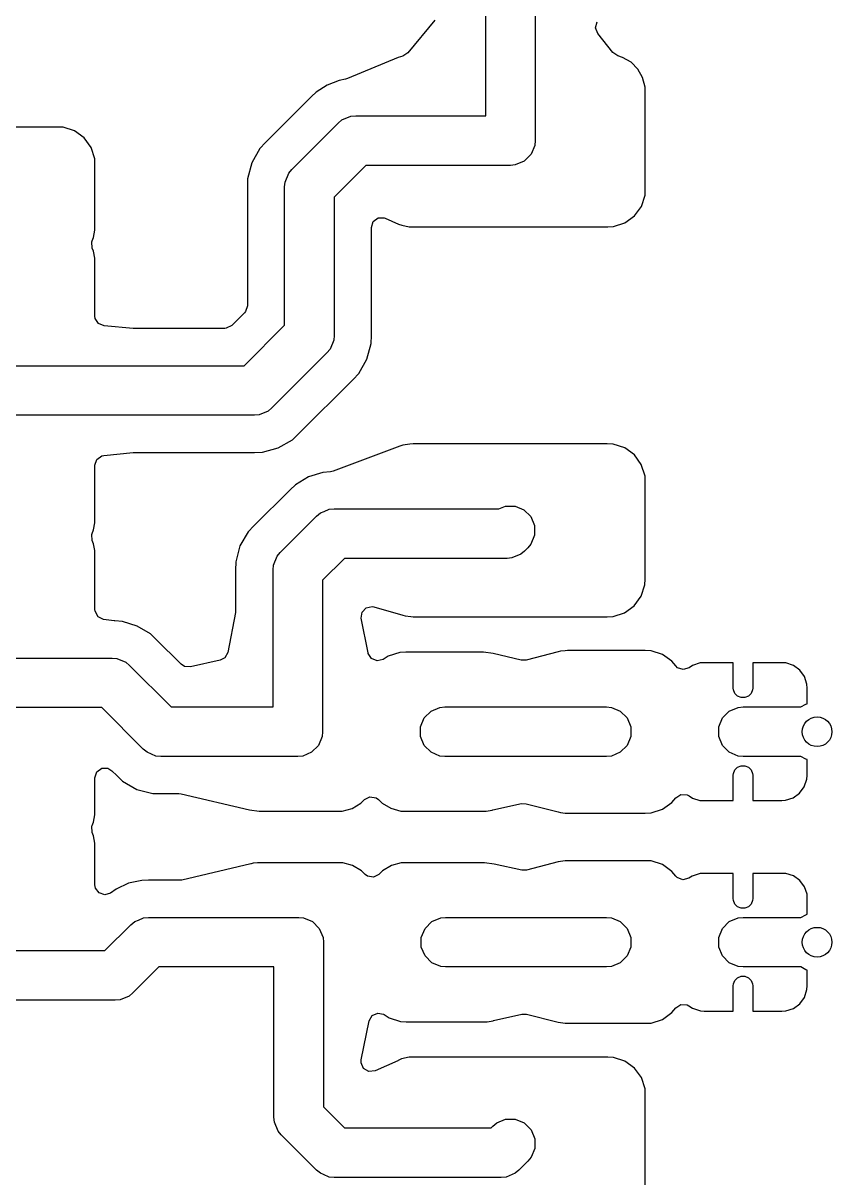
# Model space of a CAD drawing. Header units: inches. Extents: x 5.8 to 18, y -6.4 to -1.3.
# Drawn here: x 15.5599 to 15.8866, y -5.3084 to -4.8421 of the extents above; entities that cross this region are included whole.
import ezdxf

# ---------------------------------------------------------------- set-up
doc = ezdxf.new("R2010")
doc.units = ezdxf.units.IN
doc.header["$MEASUREMENT"] = 0
doc.layers.add('F.Cu', color=13, linetype='CONTINUOUS', true_color=0xc83434)

msp = doc.modelspace()

# ---------------------------------------------------------------- linework, layer by layer
at = {"layer": 'F.Cu', "linetype": 'CONTINUOUS'}
for p, q in [((15.74675, -4.87955), (15.74675, -4.80945)), ((15.76675, -4.80945), (15.76675, -4.88955)), ((15.72616, -4.8409), (15.71534, -4.85409)), ((15.79112, -4.84405), (15.79178, -4.84167)), ((15.79199, -4.84637), (15.79112, -4.84405)), ((15.79809, -4.85404), (15.79199, -4.84637)), ((15.71534, -4.85409), (15.7133, -4.85541)), ((15.80009, -4.85539), (15.79809, -4.85404)), ((15.71138, -4.85594), (15.69096, -4.8645)), ((15.7133, -4.85541), (15.71138, -4.85594)), ((15.80201, -4.85596), (15.80009, -4.85539)), ((15.80543, -4.85794), (15.80201, -4.85596)), ((15.80819, -4.86072), (15.80543, -4.85794)), ((15.81013, -4.86411), (15.80819, -4.86072)), ((15.68272, -4.86716), (15.67832, -4.87)), ((15.6876, -4.86525), (15.68272, -4.86716)), ((15.69019, -4.86473), (15.6876, -4.86525)), ((15.69096, -4.8645), (15.69019, -4.86473)), ((15.81115, -4.86795), (15.81013, -4.86411)), ((15.8112, -4.86991), (15.81115, -4.86795)), ((15.67644, -4.87175), (15.65783, -4.89037)), ((15.67832, -4.87), (15.67644, -4.87175)), ((15.8112, -4.90915), (15.8112, -4.86991)), ((15.68718, -4.88248), (15.6887, -4.88123)), ((15.6887, -4.88123), (15.6923, -4.87974)), ((15.6923, -4.87974), (15.69425, -4.87955)), ((15.69425, -4.87955), (15.74675, -4.87955)), ((15.57378, -4.8841), (15.48733, -4.8841)), ((15.57615, -4.88419), (15.57378, -4.8841)), ((15.58074, -4.88568), (15.57615, -4.88419)), ((15.58458, -4.88847), (15.58074, -4.88568)), ((15.66848, -4.90118), (15.68718, -4.88248)), ((15.58737, -4.89231), (15.58458, -4.88847)), ((15.65783, -4.89037), (15.65556, -4.89277)), ((15.76656, -4.8915), (15.76507, -4.8951)), ((15.76675, -4.88955), (15.76656, -4.8915)), ((15.58886, -4.8969), (15.58737, -4.89231)), ((15.65556, -4.89277), (15.65224, -4.89853)), ((15.76507, -4.8951), (15.76231, -4.89786)), ((15.58895, -4.89927), (15.58886, -4.8969)), ((15.58895, -4.92434), (15.58895, -4.89927)), ((15.65224, -4.89853), (15.65057, -4.90497)), ((15.69839, -4.89955), (15.68555, -4.91239)), ((15.75675, -4.89955), (15.69839, -4.89955)), ((15.7587, -4.89936), (15.75675, -4.89955)), ((15.76231, -4.89786), (15.7587, -4.89936)), ((15.65057, -4.90497), (15.6505, -4.90829)), ((15.66574, -4.9063), (15.66724, -4.90269)), ((15.66724, -4.90269), (15.66848, -4.90118)), ((15.66724, -4.90269), (15.66724, -4.90269)), ((15.6505, -4.90829), (15.6505, -4.95628)), ((15.66555, -4.90825), (15.66574, -4.9063)), ((15.66555, -4.96411), (15.66555, -4.90825)), ((15.8111, -4.91153), (15.8112, -4.90915)), ((15.68555, -4.91239), (15.68555, -4.96825)), ((15.80961, -4.91612), (15.8111, -4.91153)), ((15.80682, -4.91995), (15.80961, -4.91612)), ((15.70057, -4.92459), (15.70133, -4.92224)), ((15.70133, -4.92224), (15.70333, -4.92078)), ((15.70333, -4.92078), (15.7058, -4.92078)), ((15.7058, -4.92078), (15.70614, -4.92091)), ((15.70614, -4.92091), (15.71159, -4.92325)), ((15.71159, -4.92325), (15.71293, -4.92377)), ((15.71293, -4.92377), (15.71587, -4.92432)), ((15.7984, -4.92423), (15.80299, -4.92274)), ((15.80299, -4.92274), (15.80682, -4.91995)), ((15.58783, -4.93008), (15.58835, -4.92868)), ((15.58835, -4.92868), (15.58892, -4.92577)), ((15.58892, -4.92577), (15.58895, -4.92434)), ((15.70057, -4.96824), (15.70057, -4.92459)), ((15.71587, -4.92432), (15.71737, -4.92433)), ((15.71737, -4.92433), (15.79602, -4.92433)), ((15.79602, -4.92433), (15.7984, -4.92423)), ((15.5877, -4.9305), (15.58783, -4.93008)), ((15.58786, -4.93296), (15.5877, -4.9305)), ((15.58838, -4.93427), (15.58786, -4.93296)), ((15.58894, -4.93702), (15.58838, -4.93427)), ((15.58895, -4.93839), (15.58894, -4.93702)), ((15.58895, -4.96041), (15.58895, -4.93839)), ((15.6505, -4.95628), (15.64973, -4.95863)), ((15.58906, -4.96133), (15.58895, -4.96041)), ((15.59034, -4.96344), (15.58906, -4.96133)), ((15.64932, -4.95911), (15.64421, -4.96423)), ((15.64973, -4.95863), (15.64932, -4.95911)), ((15.59262, -4.9644), (15.59034, -4.96344)), ((15.60443, -4.96538), (15.59262, -4.9644)), ((15.60476, -4.9654), (15.60443, -4.96538)), ((15.64138, -4.9654), (15.60476, -4.9654)), ((15.642, -4.96535), (15.64138, -4.9654)), ((15.64421, -4.96423), (15.642, -4.96535)), ((15.6492, -4.98045), (15.66555, -4.96411)), ((15.68536, -4.9702), (15.68387, -4.9738)), ((15.68555, -4.96825), (15.68536, -4.9702)), ((15.70048, -4.97151), (15.70057, -4.96824)), ((15.68262, -4.97532), (15.66042, -4.99752)), ((15.68387, -4.9738), (15.68262, -4.97532)), ((15.69878, -4.97788), (15.70048, -4.97151)), ((15.69548, -4.98359), (15.69878, -4.97788)), ((15.53055, -4.98045), (15.6492, -4.98045)), ((15.69323, -4.98597), (15.69548, -4.98359)), ((15.67108, -5.00812), (15.69323, -4.98597)), ((15.6589, -4.99877), (15.6553, -5.00026)), ((15.66042, -4.99752), (15.6589, -4.99877)), ((15.6589, -4.99877), (15.6589, -4.99877)), ((15.65335, -5.00045), (15.53055, -5.00045)), ((15.6553, -5.00026), (15.65335, -5.00045)), ((15.66869, -5.01035), (15.67108, -5.00812)), ((15.66296, -5.01365), (15.66869, -5.01035)), ((15.71328, -5.01257), (15.71201, -5.013)), ((15.71605, -5.01208), (15.71328, -5.01257)), ((15.71741, -5.01205), (15.71605, -5.01208)), ((15.79583, -5.01205), (15.71741, -5.01205)), ((15.79823, -5.01215), (15.79583, -5.01205)), ((15.80288, -5.01365), (15.79823, -5.01215)), ((15.58972, -5.0183), (15.59172, -5.01685)), ((15.59172, -5.01685), (15.59255, -5.01667)), ((15.59255, -5.01667), (15.60437, -5.01549)), ((15.60437, -5.01549), (15.60476, -5.01547)), ((15.60476, -5.01547), (15.65332, -5.01547)), ((15.65332, -5.01547), (15.65659, -5.01536)), ((15.65659, -5.01536), (15.66296, -5.01365)), ((15.71201, -5.013), (15.6851, -5.02302)), ((15.80677, -5.01648), (15.80288, -5.01365)), ((15.80959, -5.02037), (15.80677, -5.01648)), ((15.58895, -5.02065), (15.58972, -5.0183)), ((15.58895, -5.04245), (15.58895, -5.02065)), ((15.8111, -5.02502), (15.80959, -5.02037)), ((15.67518, -5.02534), (15.66998, -5.0285)), ((15.68099, -5.02352), (15.67518, -5.02534)), ((15.68405, -5.02326), (15.68099, -5.02352)), ((15.6851, -5.02302), (15.68405, -5.02326)), ((15.8112, -5.02742), (15.8111, -5.02502)), ((15.66779, -5.0306), (15.65309, -5.0451)), ((15.66998, -5.0285), (15.66779, -5.0306)), ((15.8112, -5.0666), (15.8112, -5.02742)), ((15.67848, -5.04118), (15.68, -5.03993)), ((15.68, -5.03993), (15.68155, -5.03929)), ((15.68, -5.03993), (15.68, -5.03993)), ((15.68155, -5.03929), (15.6836, -5.03844)), ((15.6836, -5.03844), (15.68555, -5.03825)), ((15.6836, -5.03844), (15.6836, -5.03844)), ((15.68555, -5.03825), (15.75203, -5.03825)), ((15.75203, -5.03825), (15.7547, -5.03714)), ((15.7547, -5.03714), (15.7586, -5.03714)), ((15.7586, -5.03714), (15.76221, -5.03863)), ((15.76221, -5.03863), (15.76497, -5.04139)), ((15.58835, -5.04679), (15.58892, -5.04388)), ((15.58892, -5.04388), (15.58895, -5.04245)), ((15.65309, -5.0451), (15.65083, -5.04749)), ((15.66381, -5.05584), (15.67848, -5.04118)), ((15.76497, -5.04139), (15.76646, -5.045)), ((15.76646, -5.045), (15.76646, -5.0489)), ((15.5877, -5.04861), (15.58783, -5.04819)), ((15.58786, -5.05107), (15.5877, -5.04861)), ((15.58783, -5.04819), (15.58835, -5.04679)), ((15.65083, -5.04749), (15.64752, -5.05326)), ((15.76646, -5.0489), (15.76497, -5.0525)), ((15.58838, -5.05238), (15.58786, -5.05107)), ((15.58894, -5.05513), (15.58838, -5.05238)), ((15.64752, -5.05326), (15.64584, -5.05969)), ((15.76372, -5.05402), (15.76243, -5.05532)), ((15.76497, -5.0525), (15.76372, -5.05402)), ((15.58895, -5.0565), (15.58894, -5.05513)), ((15.58895, -5.07892), (15.58895, -5.0565)), ((15.66108, -5.06096), (15.66257, -5.05736)), ((15.66257, -5.05736), (15.66381, -5.05584)), ((15.66257, -5.05736), (15.66257, -5.05736)), ((15.68969, -5.05825), (15.68089, -5.06706)), ((15.75535, -5.05825), (15.68969, -5.05825)), ((15.75731, -5.05806), (15.75535, -5.05825)), ((15.76091, -5.05656), (15.75731, -5.05806)), ((15.76243, -5.05532), (15.76091, -5.05656)), ((15.76091, -5.05656), (15.76091, -5.05656)), ((15.64584, -5.05969), (15.64577, -5.06301)), ((15.64577, -5.06301), (15.64577, -5.07931)), ((15.66089, -5.06291), (15.66108, -5.06096)), ((15.66089, -5.11825), (15.66089, -5.06291)), ((15.68089, -5.06706), (15.68089, -5.12825)), ((15.81106, -5.06895), (15.8112, -5.0666)), ((15.80951, -5.07355), (15.81106, -5.06895)), ((15.69848, -5.07818), (15.70091, -5.0777)), ((15.70091, -5.0777), (15.70152, -5.07782)), ((15.70152, -5.07782), (15.71327, -5.08115)), ((15.8028, -5.08019), (15.80667, -5.07739)), ((15.80667, -5.07739), (15.80951, -5.07355)), ((15.58902, -5.07963), (15.58895, -5.07892)), ((15.59019, -5.08181), (15.58902, -5.07963)), ((15.59241, -5.08288), (15.59019, -5.08181)), ((15.6457, -5.08008), (15.64255, -5.09622)), ((15.64577, -5.07931), (15.6457, -5.08008)), ((15.69651, -5.08245), (15.6968, -5.07999)), ((15.69926, -5.09642), (15.69651, -5.08245)), ((15.6968, -5.07999), (15.69848, -5.07818)), ((15.71327, -5.08115), (15.71429, -5.08141)), ((15.71429, -5.08141), (15.7165, -5.08174)), ((15.7165, -5.08174), (15.71749, -5.08181)), ((15.71749, -5.08181), (15.79582, -5.08181)), ((15.79582, -5.08181), (15.79819, -5.0817)), ((15.79819, -5.0817), (15.8028, -5.08019)), ((15.59674, -5.08347), (15.59241, -5.08288)), ((15.59693, -5.08349), (15.59674, -5.08347)), ((15.60006, -5.08377), (15.59693, -5.08349)), ((15.60601, -5.08559), (15.60006, -5.08377)), ((15.61136, -5.08877), (15.60601, -5.08559)), ((15.6136, -5.09085), (15.61136, -5.08877)), ((15.62379, -5.10104), (15.6136, -5.09085)), ((15.64255, -5.09622), (15.64135, -5.09838)), ((15.69931, -5.09664), (15.69926, -5.09642)), ((15.70064, -5.09873), (15.69931, -5.09664)), ((15.71213, -5.09621), (15.70742, -5.0977)), ((15.7145, -5.09611), (15.71213, -5.09621)), ((15.74583, -5.09611), (15.7145, -5.09611)), ((15.7497, -5.09663), (15.74583, -5.09611)), ((15.76112, -5.09934), (15.7497, -5.09663)), ((15.776, -5.09599), (15.76304, -5.09933)), ((15.77692, -5.09577), (15.776, -5.09599)), ((15.77885, -5.09553), (15.77692, -5.09577)), ((15.77979, -5.09552), (15.77885, -5.09553)), ((15.8112, -5.09552), (15.77979, -5.09552)), ((15.81356, -5.09559), (15.8112, -5.09552)), ((15.8181, -5.09703), (15.81356, -5.09559)), ((15.53055, -5.09854), (15.59585, -5.09854)), ((15.59585, -5.09854), (15.5978, -5.09874)), ((15.5978, -5.09874), (15.6014, -5.10023)), ((15.6014, -5.10023), (15.6014, -5.10023)), ((15.6014, -5.10023), (15.60292, -5.10147)), ((15.62505, -5.10189), (15.62379, -5.10104)), ((15.63952, -5.09935), (15.62751, -5.10211)), ((15.64135, -5.09838), (15.63952, -5.09935)), ((15.70293, -5.09964), (15.70064, -5.09873)), ((15.70533, -5.09903), (15.70293, -5.09964)), ((15.70742, -5.0977), (15.70533, -5.09903)), ((15.76304, -5.09933), (15.76112, -5.09934)), ((15.82198, -5.0998), (15.8181, -5.09703)), ((15.82349, -5.10169), (15.82198, -5.0998)), ((15.83337, -5.10049), (15.83026, -5.10153)), ((15.83495, -5.10044), (15.83337, -5.10049)), ((15.84669, -5.10044), (15.83495, -5.10044)), ((15.84669, -5.11061), (15.84669, -5.10044)), ((15.8663, -5.10044), (15.85457, -5.10044)), ((15.85457, -5.10044), (15.85457, -5.11061)), ((15.8679, -5.1005), (15.8663, -5.10044)), ((15.87101, -5.10151), (15.8679, -5.1005)), ((15.60292, -5.10147), (15.61969, -5.11825)), ((15.62751, -5.10211), (15.62505, -5.10189)), ((15.82421, -5.10239), (15.82349, -5.10169)), ((15.82655, -5.10319), (15.82421, -5.10239)), ((15.82891, -5.10247), (15.82655, -5.10319)), ((15.83026, -5.10153), (15.82891, -5.10247)), ((15.8736, -5.10339), (15.87101, -5.10151)), ((15.87548, -5.10597), (15.8736, -5.10339)), ((15.87649, -5.10909), (15.87548, -5.10597)), ((15.84677, -5.11138), (15.84669, -5.11061)), ((15.85457, -5.11061), (15.85449, -5.11138)), ((15.87655, -5.11069), (15.87649, -5.10909)), ((15.87655, -5.11699), (15.87655, -5.11069)), ((15.84736, -5.1128), (15.84677, -5.11138)), ((15.84844, -5.11388), (15.84736, -5.1128)), ((15.84986, -5.11447), (15.84844, -5.11388)), ((15.8514, -5.11447), (15.84986, -5.11447)), ((15.85282, -5.11388), (15.8514, -5.11447)), ((15.8539, -5.1128), (15.85282, -5.11388)), ((15.85449, -5.11138), (15.8539, -5.1128)), ((15.5917, -5.11854), (15.53055, -5.11854)), ((15.60848, -5.13532), (15.5917, -5.11854)), ((15.61969, -5.11825), (15.66089, -5.11825)), ((15.7219, -5.12269), (15.72466, -5.11993)), ((15.72466, -5.11993), (15.72827, -5.11844)), ((15.72827, -5.11844), (15.73022, -5.11825)), ((15.73022, -5.11825), (15.79555, -5.11825)), ((15.79555, -5.11825), (15.7975, -5.11844)), ((15.7975, -5.11844), (15.80111, -5.11993)), ((15.80111, -5.11993), (15.80387, -5.12269)), ((15.84235, -5.12269), (15.84511, -5.11993)), ((15.84511, -5.11993), (15.84872, -5.11844)), ((15.84872, -5.11844), (15.85067, -5.11825)), ((15.85067, -5.11825), (15.87406, -5.11825)), ((15.87406, -5.11825), (15.87596, -5.11715)), ((15.87596, -5.11715), (15.87655, -5.11699)), ((15.72041, -5.1263), (15.7219, -5.12269)), ((15.80387, -5.12269), (15.80536, -5.1263)), ((15.84086, -5.1263), (15.84235, -5.12269)), ((15.68089, -5.12825), (15.68069, -5.1302)), ((15.72041, -5.1302), (15.72041, -5.1263)), ((15.80536, -5.1263), (15.80536, -5.1302)), ((15.84086, -5.1302), (15.84086, -5.1263)), ((15.6792, -5.1338), (15.67644, -5.13656)), ((15.68069, -5.1302), (15.6792, -5.1338)), ((15.7219, -5.1338), (15.72041, -5.1302)), ((15.72466, -5.13656), (15.7219, -5.1338)), ((15.80387, -5.1338), (15.80111, -5.13656)), ((15.80536, -5.1302), (15.80387, -5.1338)), ((15.84235, -5.1338), (15.84086, -5.1302)), ((15.84511, -5.13656), (15.84235, -5.1338)), ((15.61, -5.13656), (15.60848, -5.13532)), ((15.6136, -5.13806), (15.61, -5.13656)), ((15.61, -5.13656), (15.61, -5.13656)), ((15.61555, -5.13825), (15.6136, -5.13806)), ((15.67089, -5.13825), (15.61555, -5.13825)), ((15.67284, -5.13806), (15.67089, -5.13825)), ((15.67644, -5.13656), (15.67284, -5.13806)), ((15.72827, -5.13806), (15.72466, -5.13656)), ((15.73022, -5.13825), (15.72827, -5.13806)), ((15.79555, -5.13825), (15.73022, -5.13825)), ((15.7975, -5.13806), (15.79555, -5.13825)), ((15.80111, -5.13656), (15.7975, -5.13806)), ((15.84872, -5.13806), (15.84511, -5.13656)), ((15.85067, -5.13825), (15.84872, -5.13806)), ((15.87406, -5.13825), (15.85067, -5.13825)), ((15.87596, -5.13934), (15.87406, -5.13825)), ((15.58972, -5.14448), (15.59172, -5.14303)), ((15.59172, -5.14303), (15.59419, -5.14303)), ((15.59419, -5.14303), (15.59578, -5.144)), ((15.84736, -5.14366), (15.84844, -5.14257)), ((15.84844, -5.14257), (15.84986, -5.14199)), ((15.84986, -5.14199), (15.8514, -5.14199)), ((15.8514, -5.14199), (15.85282, -5.14257)), ((15.85282, -5.14257), (15.8539, -5.14366)), ((15.87655, -5.1395), (15.87596, -5.13934)), ((15.87655, -5.14592), (15.87655, -5.1395)), ((15.58895, -5.14683), (15.58972, -5.14448)), ((15.58895, -5.1605), (15.58895, -5.14683)), ((15.59578, -5.144), (15.59772, -5.14594)), ((15.59772, -5.14594), (15.60011, -5.14823)), ((15.84669, -5.14585), (15.84677, -5.14508)), ((15.84669, -5.15602), (15.84669, -5.14585)), ((15.84677, -5.14508), (15.84736, -5.14366)), ((15.8539, -5.14366), (15.85449, -5.14508)), ((15.85449, -5.14508), (15.85457, -5.14585)), ((15.85457, -5.14585), (15.85457, -5.15602)), ((15.8754, -5.15053), (15.87645, -5.14745)), ((15.87645, -5.14745), (15.87655, -5.14592)), ((15.60011, -5.14823), (15.60586, -5.15156)), ((15.60586, -5.15156), (15.61229, -5.15322)), ((15.8735, -5.15307), (15.8754, -5.15053)), ((15.61229, -5.15322), (15.61562, -5.15326)), ((15.61562, -5.15326), (15.62287, -5.15326)), ((15.62287, -5.15326), (15.62379, -5.15337)), ((15.62379, -5.15337), (15.65136, -5.15982)), ((15.6928, -5.15919), (15.69633, -5.15708)), ((15.69633, -5.15708), (15.69781, -5.15561)), ((15.69781, -5.15561), (15.70002, -5.15449)), ((15.70002, -5.15449), (15.70246, -5.15489)), ((15.70246, -5.15489), (15.70343, -5.15558)), ((15.70343, -5.15558), (15.70493, -5.15705)), ((15.70493, -5.15705), (15.70847, -5.15917)), ((15.74957, -5.15985), (15.76119, -5.15729)), ((15.76119, -5.15729), (15.76304, -5.15733)), ((15.76304, -5.15733), (15.776, -5.16067)), ((15.81809, -5.15959), (15.82198, -5.15683)), ((15.82198, -5.15683), (15.8235, -5.15494)), ((15.8235, -5.15494), (15.82558, -5.1536)), ((15.82558, -5.1536), (15.82805, -5.15373)), ((15.82805, -5.15373), (15.82888, -5.15416)), ((15.82888, -5.15416), (15.8302, -5.15507)), ((15.8302, -5.15507), (15.83327, -5.15602)), ((15.83327, -5.15602), (15.83487, -5.15602)), ((15.83487, -5.15602), (15.84669, -5.15602)), ((15.85457, -5.15602), (15.86628, -5.15602)), ((15.86628, -5.15602), (15.86785, -5.15595)), ((15.86785, -5.15595), (15.87093, -5.15493)), ((15.87093, -5.15493), (15.8735, -5.15307)), ((15.5883, -5.16477), (15.58888, -5.16187)), ((15.58888, -5.16187), (15.58895, -5.1605)), ((15.65136, -5.15982), (15.65523, -5.16035)), ((15.65523, -5.16035), (15.68679, -5.16035)), ((15.68679, -5.16035), (15.68882, -5.16029)), ((15.68882, -5.16029), (15.6928, -5.15919)), ((15.70847, -5.15917), (15.71245, -5.16028)), ((15.71245, -5.16028), (15.71448, -5.16035)), ((15.71448, -5.16035), (15.7461, -5.16035)), ((15.7461, -5.16035), (15.74693, -5.16035)), ((15.74693, -5.16035), (15.74857, -5.16013)), ((15.74857, -5.16013), (15.74937, -5.1599)), ((15.74937, -5.1599), (15.74957, -5.15985)), ((15.776, -5.16067), (15.77692, -5.16088)), ((15.77692, -5.16088), (15.77885, -5.16112)), ((15.77885, -5.16112), (15.77979, -5.16114)), ((15.77979, -5.16114), (15.81118, -5.16114)), ((15.81118, -5.16114), (15.81353, -5.16105)), ((15.81353, -5.16105), (15.81809, -5.15959)), ((15.58771, -5.16645), (15.5878, -5.16617)), ((15.58784, -5.16892), (15.58771, -5.16645)), ((15.5878, -5.16617), (15.5883, -5.16477)), ((15.58836, -5.1703), (15.58784, -5.16892)), ((15.58892, -5.1732), (15.58836, -5.1703)), ((15.58895, -5.17463), (15.58892, -5.1732)), ((15.58895, -5.19014), (15.58895, -5.17463)), ((15.77692, -5.18061), (15.77601, -5.18083)), ((15.77885, -5.18037), (15.77692, -5.18061)), ((15.77979, -5.18036), (15.77885, -5.18037)), ((15.8112, -5.18036), (15.77979, -5.18036)), ((15.81356, -5.18043), (15.8112, -5.18036)), ((15.8181, -5.18187), (15.81356, -5.18043)), ((15.65193, -5.18163), (15.62398, -5.18813)), ((15.65209, -5.18159), (15.65193, -5.18163)), ((15.65289, -5.18137), (15.65209, -5.18159)), ((15.65453, -5.18115), (15.65289, -5.18137)), ((15.65535, -5.18115), (15.65453, -5.18115)), ((15.68698, -5.18115), (15.65535, -5.18115)), ((15.689, -5.18122), (15.68698, -5.18115)), ((15.69298, -5.18233), (15.689, -5.18122)), ((15.69653, -5.18444), (15.69298, -5.18233)), ((15.69803, -5.18591), (15.69653, -5.18444)), ((15.70513, -5.18442), (15.70365, -5.18589)), ((15.70866, -5.1823), (15.70513, -5.18442)), ((15.71263, -5.18121), (15.70866, -5.1823)), ((15.71467, -5.18115), (15.71263, -5.18121)), ((15.74622, -5.18115), (15.71467, -5.18115)), ((15.75012, -5.18168), (15.74622, -5.18115)), ((15.76137, -5.1842), (15.75012, -5.18168)), ((15.76326, -5.18417), (15.76137, -5.1842)), ((15.77601, -5.18083), (15.76326, -5.18417)), ((15.82198, -5.18464), (15.8181, -5.18187)), ((15.82349, -5.18654), (15.82198, -5.18464)), ((15.60248, -5.18947), (15.59753, -5.19177)), ((15.60782, -5.1883), (15.60248, -5.18947)), ((15.61052, -5.18823), (15.60782, -5.1883)), ((15.62307, -5.18823), (15.61052, -5.18823)), ((15.62398, -5.18813), (15.62307, -5.18823)), ((15.699, -5.18661), (15.69803, -5.18591)), ((15.70144, -5.187), (15.699, -5.18661)), ((15.70365, -5.18589), (15.70144, -5.187)), ((15.82404, -5.1871), (15.82349, -5.18654)), ((15.82633, -5.18803), (15.82404, -5.1871)), ((15.82873, -5.18743), (15.82633, -5.18803)), ((15.83016, -5.18654), (15.82873, -5.18743)), ((15.83338, -5.18555), (15.83016, -5.18654)), ((15.83497, -5.18548), (15.83338, -5.18555)), ((15.84669, -5.18548), (15.83497, -5.18548)), ((15.84669, -5.19565), (15.84669, -5.18548)), ((15.86635, -5.18548), (15.85457, -5.18548)), ((15.85457, -5.18548), (15.85457, -5.19565)), ((15.86797, -5.1855), (15.86635, -5.18548)), ((15.87107, -5.18645), (15.86797, -5.1855)), ((15.87365, -5.18828), (15.87107, -5.18645)), ((15.87551, -5.19083), (15.87365, -5.18828)), ((15.58914, -5.19136), (15.58895, -5.19014)), ((15.59059, -5.19337), (15.58914, -5.19136)), ((15.59294, -5.19414), (15.59059, -5.19337)), ((15.59529, -5.19338), (15.59294, -5.19414)), ((15.59753, -5.19177), (15.59529, -5.19338)), ((15.87651, -5.19391), (15.87551, -5.19083)), ((15.87655, -5.19551), (15.87651, -5.19391)), ((15.84677, -5.19642), (15.84669, -5.19565)), ((15.84736, -5.19784), (15.84677, -5.19642)), ((15.84844, -5.19892), (15.84736, -5.19784)), ((15.84986, -5.19951), (15.84844, -5.19892)), ((15.85282, -5.19892), (15.8514, -5.19951)), ((15.8539, -5.19784), (15.85282, -5.19892)), ((15.85449, -5.19642), (15.8539, -5.19784)), ((15.85457, -5.19565), (15.85449, -5.19642)), ((15.87655, -5.20199), (15.87655, -5.19551)), ((15.60649, -5.20431), (15.6086, -5.20344)), ((15.6086, -5.20344), (15.61055, -5.20325)), ((15.6086, -5.20344), (15.6086, -5.20344)), ((15.61055, -5.20325), (15.67124, -5.20325)), ((15.67124, -5.20325), (15.67319, -5.20344)), ((15.67319, -5.20344), (15.6768, -5.20493)), ((15.725, -5.20493), (15.7286, -5.20344)), ((15.7286, -5.20344), (15.73055, -5.20325)), ((15.73055, -5.20325), (15.79555, -5.20325)), ((15.79555, -5.20325), (15.7975, -5.20344)), ((15.7975, -5.20344), (15.80111, -5.20493)), ((15.84511, -5.20493), (15.84872, -5.20344)), ((15.84872, -5.20344), (15.85067, -5.20325)), ((15.8514, -5.19951), (15.84986, -5.19951)), ((15.85067, -5.20325), (15.87406, -5.20325)), ((15.87406, -5.20325), (15.87596, -5.20215)), ((15.87596, -5.20215), (15.87655, -5.20199)), ((15.593, -5.21665), (15.60348, -5.20618)), ((15.60348, -5.20618), (15.605, -5.20493)), ((15.605, -5.20493), (15.60649, -5.20431)), ((15.605, -5.20493), (15.605, -5.20493)), ((15.6768, -5.20493), (15.67955, -5.20769)), ((15.67955, -5.20769), (15.68105, -5.2113)), ((15.72074, -5.2113), (15.72224, -5.20769)), ((15.72224, -5.20769), (15.725, -5.20493)), ((15.80111, -5.20493), (15.80387, -5.20769)), ((15.80387, -5.20769), (15.80536, -5.2113)), ((15.84086, -5.2113), (15.84235, -5.20769)), ((15.84235, -5.20769), (15.84511, -5.20493)), ((15.68105, -5.2113), (15.68124, -5.21325)), ((15.68124, -5.21325), (15.68124, -5.27979)), ((15.72074, -5.2152), (15.72074, -5.2113)), ((15.80536, -5.2113), (15.80536, -5.2152)), ((15.84086, -5.2152), (15.84086, -5.2113)), ((15.53055, -5.21665), (15.593, -5.21665)), ((15.72224, -5.2188), (15.72074, -5.2152)), ((15.80536, -5.2152), (15.80387, -5.2188)), ((15.84235, -5.2188), (15.84086, -5.2152)), ((15.725, -5.22156), (15.72224, -5.2188)), ((15.7286, -5.22306), (15.725, -5.22156)), ((15.80111, -5.22156), (15.7975, -5.22306)), ((15.80387, -5.2188), (15.80111, -5.22156)), ((15.84511, -5.22156), (15.84235, -5.2188)), ((15.84872, -5.22306), (15.84511, -5.22156)), ((15.61469, -5.22325), (15.60422, -5.23372)), ((15.66124, -5.22325), (15.61469, -5.22325)), ((15.66124, -5.28394), (15.66124, -5.22325)), ((15.73055, -5.22325), (15.7286, -5.22306)), ((15.79555, -5.22325), (15.73055, -5.22325)), ((15.7975, -5.22306), (15.79555, -5.22325)), ((15.84844, -5.22761), (15.84986, -5.22702)), ((15.85067, -5.22325), (15.84872, -5.22306)), ((15.84986, -5.22702), (15.8514, -5.22702)), ((15.87406, -5.22325), (15.85067, -5.22325)), ((15.8514, -5.22702), (15.85282, -5.22761)), ((15.87596, -5.22434), (15.87406, -5.22325)), ((15.87655, -5.2245), (15.87596, -5.22434)), ((15.87655, -5.23081), (15.87655, -5.2245)), ((15.84669, -5.23089), (15.84677, -5.23012)), ((15.84669, -5.24106), (15.84669, -5.23089)), ((15.84677, -5.23012), (15.84736, -5.2287)), ((15.84736, -5.2287), (15.84844, -5.22761)), ((15.85282, -5.22761), (15.8539, -5.2287)), ((15.8539, -5.2287), (15.85449, -5.23012)), ((15.85449, -5.23012), (15.85457, -5.23089)), ((15.85457, -5.23089), (15.85457, -5.24106)), ((15.87649, -5.23241), (15.87655, -5.23081)), ((15.5991, -5.23646), (15.59715, -5.23665)), ((15.6027, -5.23497), (15.5991, -5.23646)), ((15.60422, -5.23372), (15.6027, -5.23497)), ((15.6027, -5.23497), (15.6027, -5.23497)), ((15.8736, -5.23811), (15.87548, -5.23552)), ((15.87548, -5.23552), (15.87649, -5.23241)), ((15.59715, -5.23665), (15.53055, -5.23665)), ((15.82198, -5.24167), (15.8235, -5.23979)), ((15.8235, -5.23979), (15.82558, -5.23844)), ((15.82558, -5.23844), (15.82805, -5.23857)), ((15.82805, -5.23857), (15.82882, -5.23896)), ((15.82882, -5.23896), (15.83023, -5.2399)), ((15.83023, -5.2399), (15.83343, -5.24097)), ((15.83343, -5.24097), (15.835, -5.24106)), ((15.835, -5.24106), (15.84669, -5.24106)), ((15.85457, -5.24106), (15.8663, -5.24106)), ((15.8663, -5.24106), (15.8679, -5.241)), ((15.8679, -5.241), (15.87101, -5.23998)), ((15.87101, -5.23998), (15.8736, -5.23811)), ((15.69651, -5.26081), (15.69966, -5.24506)), ((15.69966, -5.24506), (15.70087, -5.24291)), ((15.70087, -5.24291), (15.70312, -5.24187)), ((15.70312, -5.24187), (15.70554, -5.24236)), ((15.70554, -5.24236), (15.70577, -5.2425)), ((15.70577, -5.2425), (15.70779, -5.24382)), ((15.70779, -5.24382), (15.71237, -5.24529)), ((15.71237, -5.24529), (15.71469, -5.24539)), ((15.71469, -5.24539), (15.7465, -5.24539)), ((15.7465, -5.24539), (15.74732, -5.24539)), ((15.74732, -5.24539), (15.74896, -5.24516)), ((15.74896, -5.24516), (15.74976, -5.24494)), ((15.74976, -5.24494), (15.74995, -5.2449)), ((15.74995, -5.2449), (15.76137, -5.24234)), ((15.76137, -5.24234), (15.7632, -5.24236)), ((15.7632, -5.24236), (15.77598, -5.2455)), ((15.77598, -5.2455), (15.77692, -5.24573)), ((15.77692, -5.24573), (15.77885, -5.24597)), ((15.77885, -5.24597), (15.77979, -5.24598)), ((15.81118, -5.24598), (15.81353, -5.24589)), ((15.81353, -5.24589), (15.81809, -5.24443)), ((15.81809, -5.24443), (15.82198, -5.24167)), ((15.77979, -5.24598), (15.81118, -5.24598)), ((15.71584, -5.2597), (15.71281, -5.2604)), ((15.71738, -5.25969), (15.71584, -5.2597)), ((15.79602, -5.25969), (15.71738, -5.25969)), ((15.7984, -5.25978), (15.79602, -5.25969)), ((15.80299, -5.26127), (15.7984, -5.25978)), ((15.69646, -5.26202), (15.69651, -5.26081)), ((15.69746, -5.26427), (15.69646, -5.26202)), ((15.69961, -5.26551), (15.69746, -5.26427)), ((15.71132, -5.26111), (15.70206, -5.26525)), ((15.71141, -5.26107), (15.71132, -5.26111)), ((15.71281, -5.2604), (15.71141, -5.26107)), ((15.80682, -5.26406), (15.80299, -5.26127)), ((15.80961, -5.2679), (15.80682, -5.26406)), ((15.70206, -5.26525), (15.69961, -5.26551)), ((15.8111, -5.27249), (15.80961, -5.2679)), ((15.8112, -5.27486), (15.8111, -5.27249)), ((15.8112, -5.31412), (15.8112, -5.27486)), ((15.68124, -5.27979), (15.68969, -5.28825)), ((15.66143, -5.28589), (15.66124, -5.28394)), ((15.66293, -5.28949), (15.66143, -5.28589)), ((15.74891, -5.28825), (15.74968, -5.28748)), ((15.74968, -5.28748), (15.7512, -5.28623)), ((15.7512, -5.28623), (15.7548, -5.28474)), ((15.7548, -5.28474), (15.7587, -5.28474)), ((15.7587, -5.28474), (15.76231, -5.28623)), ((15.76231, -5.28623), (15.76507, -5.28899)), ((15.66417, -5.29101), (15.66293, -5.28949)), ((15.66293, -5.28949), (15.66293, -5.28949)), ((15.67848, -5.30532), (15.66417, -5.29101)), ((15.68969, -5.28825), (15.74891, -5.28825)), ((15.76507, -5.28899), (15.76656, -5.2926)), ((15.76656, -5.2926), (15.76656, -5.2965)), ((15.76656, -5.2965), (15.76507, -5.3001)), ((15.76382, -5.30162), (15.76012, -5.30532)), ((15.76507, -5.3001), (15.76382, -5.30162)), ((15.68, -5.30656), (15.67848, -5.30532)), ((15.68126, -5.30709), (15.68, -5.30656)), ((15.68, -5.30656), (15.68, -5.30656)), ((15.75861, -5.30656), (15.755, -5.30806)), ((15.76012, -5.30532), (15.75861, -5.30656)), ((15.75861, -5.30656), (15.75861, -5.30656)), ((15.6836, -5.30806), (15.68126, -5.30709)), ((15.68555, -5.30825), (15.6836, -5.30806)), ((15.6836, -5.30806), (15.6836, -5.30806)), ((15.75305, -5.30825), (15.68555, -5.30825)), ((15.755, -5.30806), (15.75305, -5.30825))]:
    msp.add_line(p, q, dxfattribs=at)
at = {"layer": 'F.Cu'}
for centre in [(15.88055, -5.12825), (15.88055, -5.21325)]:
    msp.add_circle(centre, 0.006, dxfattribs=at)

doc.saveas('drawing.dxf')
